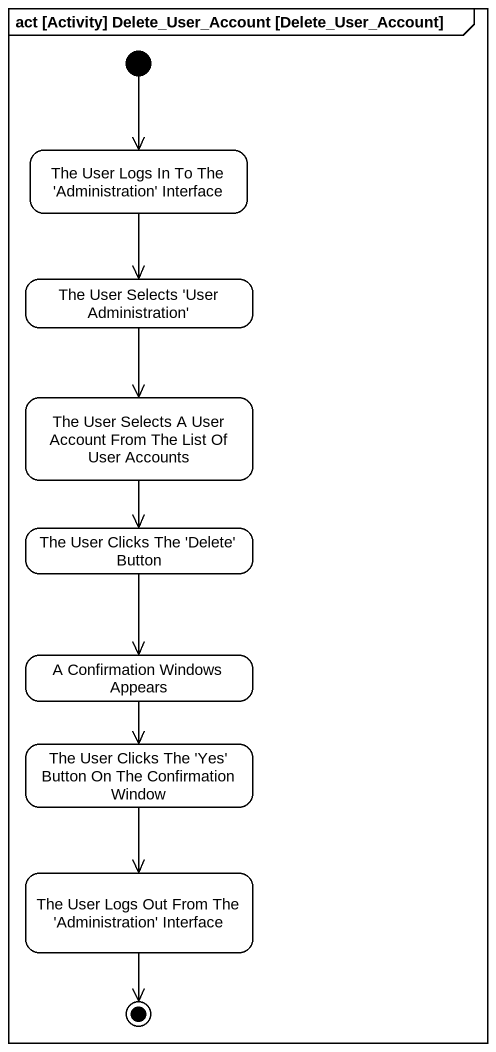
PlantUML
@startuml
mainframe act [Activity] Delete_User_Account [Delete_User_Account]
hide empty description
state "The User Logs In To The 'Administration' Interface" as The_User_Logs_In_To_The
state "The User Selects 'User Administration'" as The_User_Selects_User
state "The User Selects A User Account From The List Of User Accounts" as The_User_Selects_A_User
state "The User Clicks The 'Delete' Button" as The_User_Clicks_The_Delete
state "A Confirmation Windows Appears" as A_Confirmation_Windows
state "The User Clicks The 'Yes' Button On The Confirmation Window" as The_User_Clicks_The_Yes
state "The User Logs Out From The 'Administration' Interface" as The_User_Logs_Out_From_The
[*] --> The_User_Logs_In_To_The
The_User_Logs_In_To_The --> The_User_Selects_User
The_User_Selects_User --> The_User_Selects_A_User
The_User_Selects_A_User --> The_User_Clicks_The_Delete
The_User_Clicks_The_Delete --> A_Confirmation_Windows
A_Confirmation_Windows --> The_User_Clicks_The_Yes
The_User_Clicks_The_Yes --> The_User_Logs_Out_From_The
The_User_Logs_Out_From_The --> [*]
@enduml
